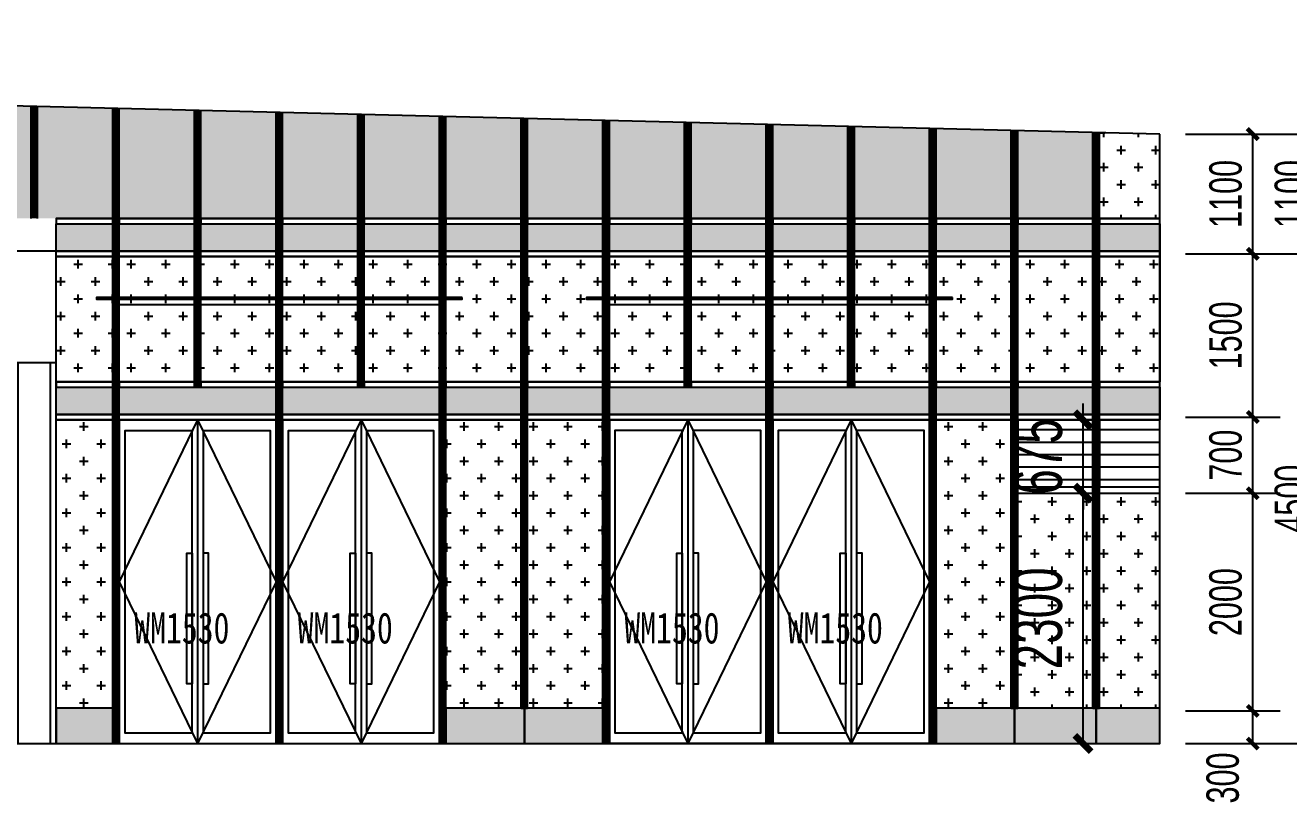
# Model space of a CAD drawing. Extents: x -483182 to 812890, y -390528 to -214858.
# Drawn here: x -233254 to -221653, y -347776 to -340522 of the extents above; entities that cross this region are included whole.
import ezdxf
from ezdxf.xclip import XClip

# ---------------------------------------------------------------- set-up
doc = ezdxf.new("R2010")
doc.units = 0
doc.header["$LTSCALE"] = 1000
doc.header["$MEASUREMENT"] = 0
doc.header["$XCLIPFRAME"] = 0
for name, color, linetype in [('01-标注_尺寸', 124, 'Continuous'), ('01-标注_轴线坐标', 132, 'Continuous'), ('05-填充_156', 156, 'Continuous'), ('05-填充_168', 168, 'Continuous'), ('05-填充_18', 18, 'Continuous'), ('A-C_幕墙龙骨', 133, 'Continuous'), ('A-C_窗', 140, 'Continuous'), ('D-铝板', 181, 'Continuous'), ('D_玻璃', 152, 'Continuous'), ('D_铝板', 181, 'Continuous'), ('外墙百叶', 162, 'Continuous')]:
    doc.layers.add(name, color=color, linetype=linetype)
doc.layers.add('04-不打印_辅助线', color=165, linetype='Continuous', plot=False)
doc.styles.add('_TCH_AXIS', font='STXIHEI_0.TTF', dxfattribs={"width": 0.75})
doc.styles.add('_TCH_DIM_T3', font='ros.shx', dxfattribs={"width": 0.7058823529411765, "bigfont": 'jd.shx'})
doc.dimstyles.new('_TCH_ARCH&&100', dxfattribs={"dimtxt": 297.5, "dimasz": 100, "dimexe": 250, "dimexo": 300, "dimgap": 100, "dimtad": 1, "dimdec": 0, "dimzin": 0, "dimdsep": 46, "dimtxsty": '_TCH_DIM_T3', "dimblk": 'ARCHTICK', "dimcen": 0.09, "dimclrt": 7, "dimazin": 2, "dimtfac": 1, "dimtdec": 0, "dimtix": 1, "dimtmove": 2, "dimatfit": 3, "dimfxl": 0, "dimtolj": 1, "dimtzin": 0, "dimarcsym": 0})
doc.dimstyles.new('_TCH_ARCH&&150', dxfattribs={"dimtxt": 446.25, "dimasz": 150, "dimexe": 375, "dimexo": 450, "dimgap": 189.375, "dimtad": 1, "dimdec": 0, "dimzin": 0, "dimdsep": 46, "dimtxsty": '_TCH_DIM_T3', "dimblk": 'ARCHTICK', "dimcen": 0.09, "dimclrt": 7, "dimazin": 2, "dimtfac": 1, "dimtdec": 0, "dimtix": 1, "dimtmove": 2, "dimatfit": 3, "dimfxl": 0, "dimtolj": 1, "dimtzin": 0, "dimarcsym": 0})
pattern_1 = [(0, (-265776, 385723.5), (158.75, 158.75), [79.375, -238.125]), (90, (-265736.3125, 385683.8125), (-158.75, 158.75), [79.375, -238.125])]
pattern_2 = [(0, (-288349.6814563408, 311729.4292192667), (0, 114.3), [])]

# ---------------------------------------------------------------- blocks, each defined once
blk = doc.blocks.new('jmhrsdhj')
for p, q in [((-200, 3500), (-200.0000000001164, 0)), ((-150, 3500), (-150, 0)), ((150, 0), (150, 3500)), ((199.9999999998836, 0), (200, 3500))]:
    blk.add_line(p, q)
blk.add_lwpolyline([(-200, 3500), (200, 3500), (199.9999999999418, 4525), (-200.0000000000582, 4525)], close=True)
blk = doc.blocks.new('*U124')
at = {"layer": '05-填充_156'}
h = blk.add_hatch(dxfattribs=at)
h.set_pattern_fill('CROSS', color=136, scale=100)
h.set_pattern_definition([(0, (-32467.00310371775, 313554.4292192617), (158.75, 158.75), [79.375, -238.125]), (90, (-32427.31560371775, 313514.7417192617), (-158.75, 158.75), [79.375, -238.125])])
h.paths.add_polyline_path([(0, 1500), (519.9999998089406, 1500), (519.9999999277425, 350), (1.18801835924387e-07, 350)])
at = {"layer": '05-填充_168'}
h = blk.add_hatch(color=256, dxfattribs=at)
h.dxf.hatch_style = 1
h.paths.add_polyline_path([(0, 300), (519.9999999277425, 300), (519.9999999277425, 50), (0, 50)])
for points in [[(-5.940091796219349e-08, 1550), (519.9999998683415, 1550)], [(-5.940091796219349e-08, 1500), (519.9999998683415, 1500)], [(0, 350), (519.9999999277425, 350)], [(0, 300), (519.9999999277425, 300)], [(0, 50), (519.9999999277425, 50)], [(0, 0), (519.9999999277425, 0)]]:
    blk.add_lwpolyline(points)
for points in [[(519.9999998683415, 1500), (-5.940091796219349e-08, 1500), (-5.940091796219349e-08, 1550), (519.9999998683415, 1550)], [(0, 1500), (519.9999998089406, 1500), (519.9999999277425, 350), (1.18801835924387e-07, 350)], [(0, 300), (519.9999999277425, 300), (519.9999999277425, 350), (0, 350)], [(0, 300), (519.9999999277425, 300), (519.9999999277425, 50), (0, 50)], [(519.9999999277425, 0), (0, 0), (0, 50), (519.9999999277425, 50)]]:
    blk.add_lwpolyline(points, close=True)
blk = doc.blocks.new('*U187')
at = {"layer": '05-填充_168'}
h = blk.add_hatch(color=256, dxfattribs=at)
h.dxf.hatch_style = 1
h.paths.add_polyline_path([(0, 300), (519.9999999999418, 300), (519.9999999999418, 50), (0, 50)])
for points in [[(0, 350), (519.9999999999418, 350)], [(0, 300), (519.9999999999418, 300)], [(0, 50), (519.9999999999418, 50)], [(0, 0), (519.9999999999418, 0)]]:
    blk.add_lwpolyline(points)
for points in [[(0, 300), (519.9999999999418, 300), (519.9999999999418, 350), (0, 350)], [(0, 300), (519.9999999999418, 300), (519.9999999999418, 50), (0, 50)], [(519.9999999999418, 0), (0, 0), (0, 50), (519.9999999999418, 50)]]:
    blk.add_lwpolyline(points, close=True)
blk = doc.blocks.new('*U189')
at = {"layer": '05-填充_156'}
h = blk.add_hatch(dxfattribs=at)
h.set_pattern_fill('CROSS', color=136, scale=100)
h.set_pattern_definition([(0, (-32297.0031037177, 313554.4292192617), (158.75, 158.75), [79.375, -238.125]), (90, (-32257.3156037177, 313514.7417192617), (-158.75, 158.75), [79.375, -238.125])])
h.paths.add_polyline_path([(0, 1500), (689.9999998089988, 1500), (689.9999999278007, 350), (1.18801835924387e-07, 350)])
at = {"layer": '05-填充_168'}
h = blk.add_hatch(color=256, dxfattribs=at)
h.dxf.hatch_style = 1
h.paths.add_polyline_path([(0, 300), (689.9999999278007, 300), (689.9999999278007, 50), (0, 50)])
for points in [[(-5.940091796219349e-08, 1550), (689.9999998683998, 1550)], [(-5.940091796219349e-08, 1500), (689.9999998683998, 1500)], [(0, 350), (689.9999999278007, 350)], [(0, 300), (689.9999999278007, 300)], [(0, 50), (689.9999999278007, 50)], [(0, 0), (689.9999999278007, 0)]]:
    blk.add_lwpolyline(points)
for points in [[(689.9999998683998, 1500), (-5.940091796219349e-08, 1500), (-5.940091796219349e-08, 1550), (689.9999998683998, 1550)], [(0, 1500), (689.9999998089988, 1500), (689.9999999278007, 350), (1.18801835924387e-07, 350)], [(0, 300), (689.9999999278007, 300), (689.9999999278007, 350), (0, 350)], [(0, 300), (689.9999999278007, 300), (689.9999999278007, 50), (0, 50)], [(689.9999999278007, 0), (0, 0), (0, 50), (689.9999999278007, 50)]]:
    blk.add_lwpolyline(points, close=True)
blk = doc.blocks.new('*U188')
at = {"layer": '05-填充_168'}
h = blk.add_hatch(color=256, dxfattribs=at)
h.dxf.hatch_style = 1
h.paths.add_polyline_path([(0, 300), (690, 300), (690, 50), (0, 50)])
for points in [[(0, 350), (690, 350)], [(0, 300), (690, 300)], [(0, 50), (690, 50)], [(0, 0), (690, 0)]]:
    blk.add_lwpolyline(points)
for points in [[(0, 300), (690, 300), (690, 350), (0, 350)], [(0, 300), (690, 300), (690, 50), (0, 50)], [(690, 0), (0, 0), (0, 50), (690, 50)]]:
    blk.add_lwpolyline(points, close=True)
blk = doc.blocks.new('*U203')
at = {"layer": 'A-C_窗'}
for name, p in [('*U188', (-344.9999999999418, 575)), ('*U189', (-344.9999999406864, -925))]:
    blk.add_blockref(name, p, dxfattribs=at)
blk = doc.blocks.new('*U204')
at = {"layer": 'A-C_窗', "color": 0, "linetype": 'ByBlock', "lineweight": -2, "transparency": 16777216}
for p in [(0, 0), (750, 0)]:
    blk.add_blockref('*U203', p, dxfattribs=at)
blk = doc.blocks.new('*U206')
at = {"layer": 'A-C_窗'}
blk.add_blockref('*U188', (-345, -175), dxfattribs=at)
blk = doc.blocks.new('*U207')
at = {"layer": 'A-C_窗', "color": 0, "linetype": 'ByBlock', "lineweight": -2, "transparency": 16777216}
for p in [(0, 0), (750, 0), (1500, 0), (2250, 0)]:
    blk.add_blockref('*U206', p, dxfattribs=at)
blk = doc.blocks.new('*U208')
at = {"layer": 'A-C_窗'}
blk.add_blockref('*U188', (-345, -175), dxfattribs=at)
blk = doc.blocks.new('*U209')
at = {"layer": 'A-C_窗', "color": 0, "linetype": 'ByBlock', "lineweight": -2, "transparency": 16777216}
for p in [(0, 0), (750, 0), (1500, 0), (2250, 0)]:
    blk.add_blockref('*U208', p, dxfattribs=at)
blk = doc.blocks.new('*U190')
at = {"layer": '05-填充_168'}
h = blk.add_hatch(color=256, dxfattribs=at)
h.dxf.hatch_style = 1
h.paths.add_polyline_path([(0, 300), (1439.999999808904, 300), (1439.999999808904, 50), (0, 50)])
for points in [[(0, 350), (1439.999999808904, 350)], [(0, 300), (1439.999999808904, 300)], [(0, 50), (1439.999999808904, 50)], [(0, 0), (1439.999999808904, 0)]]:
    blk.add_lwpolyline(points)
for points in [[(0, 300), (1439.999999808904, 300), (1439.999999808904, 350), (0, 350)], [(0, 300), (1439.999999808904, 300), (1439.999999808904, 50), (0, 50)], [(1439.999999808904, 0), (0, 0), (0, 50), (1439.999999808904, 50)]]:
    blk.add_lwpolyline(points, close=True)
blk = doc.blocks.new('*U192')
at = {"layer": 'D_玻璃'}
blk.add_lwpolyline([(-1710.000000072102, 167.5089793976675), (150, 167.5091180783929), (150, 149.9979752211366), (-1710.000000072102, 149.9978365404111)], close=True, dxfattribs=at)
at = {"layer": 'D_铝板'}
blk.add_line((-1500.000000076991, 99.99782698661313), (-60.00185614801012, 100.0000095535652), dxfattribs=at)
for points in [[(-1560.000000072102, 149.9978365405275), (-1500.000000076991, 149.9978269866131), (-1500.000000076991, -0.002173013386866124), (-1560.000000071985, -0.002163459472442092), (-1560.000000072102, 149.9978365405275)], [(-60.00185614801012, 150.0000095534488), (0, 150), (0, 0), (-60.00185614801012, 9.553448762744665e-06), (-60.00185614801012, 150.0000095534488)]]:
    blk.add_lwpolyline(points, dxfattribs=at)
for points in [[(-1557.000000072102, 146.9978365405275), (-1503.000000076991, 146.9978269866131), (-1503.000000076991, 2.997826986613134), (-1557.000000071985, 2.997836540527558)], [(-57.00185614801012, 147.0000095534488), (-3, 147), (-3, 3), (-57.00185614801012, 3.000009553448763)]]:
    blk.add_lwpolyline(points, close=True, dxfattribs=at)
blk = doc.blocks.new('*U205')
at = {"layer": 'A-C_窗'}
for name, p in [('*U188', (-344.9999999999418, 575)), ('*U189', (-344.9999999406864, -925))]:
    blk.add_blockref(name, p, dxfattribs=at)
blk = doc.blocks.new('*U218')
at = {"layer": '05-填充_156'}
h = blk.add_hatch(dxfattribs=at)
h.set_pattern_fill('CROSS', color=136, scale=100)
h.set_pattern_definition([(0, (-32431.00310365844, 313554.4292192617), (158.75, 158.75), [79.375, -238.125]), (90, (-32391.31560365844, 313514.7417192617), (-158.75, 158.75), [79.375, -238.125])])
h.paths.add_polyline_path([(0, 1500), (555.9999998682542, 1500), (555.9999999870561, 350), (1.18801835924387e-07, 350)])
at = {"layer": '05-填充_168'}
h = blk.add_hatch(color=256, dxfattribs=at)
h.dxf.hatch_style = 1
h.paths.add_polyline_path([(0, 300), (555.9999999870561, 300), (555.9999999870561, 50), (0, 50)])
for points in [[(-5.940091796219349e-08, 1550), (555.9999999276552, 1550)], [(-5.940091796219349e-08, 1500), (555.9999999276552, 1500)], [(0, 350), (555.9999999870561, 350)], [(0, 300), (555.9999999870561, 300)], [(0, 50), (555.9999999870561, 50)], [(0, 0), (555.9999999870561, 0)]]:
    blk.add_lwpolyline(points)
for points in [[(555.9999999276552, 1500), (-5.940091796219349e-08, 1500), (-5.940091796219349e-08, 1550), (555.9999999276552, 1550)], [(0, 1500), (555.9999998682542, 1500), (555.9999999870561, 350), (1.18801835924387e-07, 350)], [(0, 300), (555.9999999870561, 300), (555.9999999870561, 350), (0, 350)], [(0, 300), (555.9999999870561, 300), (555.9999999870561, 50), (0, 50)], [(555.9999999870561, 0), (0, 0), (0, 50), (555.9999999870561, 50)]]:
    blk.add_lwpolyline(points, close=True)
blk = doc.blocks.new('*U217')
at = {"layer": '05-填充_168'}
h = blk.add_hatch(color=256, dxfattribs=at)
h.dxf.hatch_style = 1
h.paths.add_polyline_path([(0, 300), (556.0000000592554, 300), (556.0000000592554, 50), (0, 50)])
for points in [[(0, 350), (556.0000000592554, 350)], [(0, 300), (556.0000000592554, 300)], [(0, 50), (556.0000000592554, 50)], [(0, 0), (556.0000000592554, 0)]]:
    blk.add_lwpolyline(points)
for points in [[(0, 300), (556.0000000592554, 300), (556.0000000592554, 350), (0, 350)], [(0, 300), (556.0000000592554, 300), (556.0000000592554, 50), (0, 50)], [(556.0000000592554, 0), (0, 0), (0, 50), (556.0000000592554, 50)]]:
    blk.add_lwpolyline(points, close=True)
blk = doc.blocks.new('*U308')
at = {"layer": '05-填充_156'}
h = blk.add_hatch(dxfattribs=at)
h.set_pattern_fill('CROSS', color=136, scale=100)
h.set_pattern_definition([(0, (-32297.00310383661, 313554.4292192617), (158.75, 158.75), [79.375, -238.125]), (90, (-32257.31560383661, 313514.7417192617), (-158.75, 158.75), [79.375, -238.125])])
h.paths.add_polyline_path([(0, 1500), (689.9999996900806, 1500), (689.9999998088824, 350), (1.18801835924387e-07, 350)])
at = {"layer": '05-填充_168'}
h = blk.add_hatch(color=256, dxfattribs=at)
h.dxf.hatch_style = 1
h.paths.add_polyline_path([(0, 300), (689.9999998088824, 300), (689.9999998088824, 50), (0, 50)])
for points in [[(-5.940091796219349e-08, 1550), (689.9999997494815, 1550)], [(-5.940091796219349e-08, 1500), (689.9999997494815, 1500)], [(0, 350), (689.9999998088824, 350)], [(0, 300), (689.9999998088824, 300)], [(0, 50), (689.9999998088824, 50)], [(0, 0), (689.9999998088824, 0)]]:
    blk.add_lwpolyline(points)
for points in [[(689.9999997494815, 1500), (-5.940091796219349e-08, 1500), (-5.940091796219349e-08, 1550), (689.9999997494815, 1550)], [(0, 1500), (689.9999996900806, 1500), (689.9999998088824, 350), (1.18801835924387e-07, 350)], [(0, 300), (689.9999998088824, 300), (689.9999998088824, 350), (0, 350)], [(0, 300), (689.9999998088824, 300), (689.9999998088824, 50), (0, 50)], [(689.9999998088824, 0), (0, 0), (0, 50), (689.9999998088824, 50)]]:
    blk.add_lwpolyline(points, close=True)
blk = doc.blocks.new('jdrestrea')
at = {"layer": '05-填充_156'}
h = blk.add_hatch(dxfattribs=at)
h.set_pattern_fill('CROSS', color=136, scale=100)
h.set_pattern_definition([(0, (-265776, 354870.4292192667), (158.75, 158.75), [79.375, -238.125]), (90, (-265736.3125, 354830.7417192667), (-158.75, 158.75), [79.375, -238.125])])
h.paths.add_polyline_path([(1520, 6262.640711792745), (680, 6283.28663422307), (680, 4525), (1520, 4525)])
h.paths.add_polyline_path([(620, 6284.761342968093), (0, 6300), (0, 4525), (620, 4525)])
h.paths.add_polyline_path([(2420, 6240.520080617396), (1580, 6261.166003047721), (1580, 4525), (2420, 4525)])
h.paths.add_polyline_path([(3320, 6218.399449442048), (2480, 6239.045371872373), (2480, 4525), (3149.999999762455, 4525), (3320, 4525)])
h.paths.add_polyline_path([(4220, 6196.278818266699), (3380, 6216.924740697024), (3380, 4525), (3550, 4525), (4220, 4525)])
h.paths.add_polyline_path([(5120, 6174.158187091409), (4280, 6194.804109521676), (4280, 4525), (5120, 4525)])
h.paths.add_polyline_path([(6020, 6152.03755591606), (5180, 6172.683478346386), (5180, 4524.999913762498), (6020, 4524.999913762498)])
h.paths.add_polyline_path([(6920, 6129.916924740712), (6080, 6150.562847171037), (6080, 4524.999913762498), (6920, 4524.999913762498)])
h.paths.add_polyline_path([(7820, 6107.796293565363), (6980, 6128.442215995688), (6980, 4524.999913762498), (7820, 4524.999913762498)])
h.paths.add_polyline_path([(8720, 6085.675662390015), (7880, 6106.32158482034), (7880, 4524.999913762498), (8720, 4524.999913762498)])
h.paths.add_polyline_path([(9620, 6063.555031214666), (8780, 6084.200953644991), (8780, 4524.999913762498), (9620, 4524.999913762498)])
h.paths.add_polyline_path([(10520, 6041.434400039318), (9680, 6062.080322469643), (9680, 4524.999913762498), (10520, 4524.999913762498)])
h.paths.add_polyline_path([(11420, 6019.313768863969), (10580, 6039.959691294294), (10580, 4525), (11420, 4525)])
h.paths.add_polyline_path([(12320, 5997.19313768862), (11480, 6017.839060118946), (11480, 4525), (12149.99999988126, 4525), (12320, 4525)])
h.paths.add_polyline_path([(13220, 5975.072506513272), (12380, 5995.718428943597), (12380, 4525), (12550, 4525), (13220, 4525)])
h.paths.add_polyline_path([(14120, 5952.951875337982), (13280, 5973.597797768249), (13280, 4525), (14120, 4525)])
h.paths.add_polyline_path([(15020, 5930.831244162633), (14180, 5951.477166592958), (14180, 4524.999913762498), (15020, 4524.999913762498)])
h.paths.add_polyline_path([(15920, 5908.710612987285), (15080, 5929.35653541761), (15080, 4524.999913762498), (15920, 4524.999913762498)])
h.paths.add_polyline_path([(16820, 5886.589981811936), (15980, 5907.235904242261), (15980, 4524.999913762498), (16820, 4524.999913762498)])
h.paths.add_polyline_path([(17720, 5864.469350636587), (16880, 5885.115273066913), (16880, 4524.999913762498), (17720, 4524.999913762498)])
h.paths.add_polyline_path([(18620, 5842.348719461239), (17780, 5862.994641891564), (17780, 4524.999913762498), (18620, 4524.999913762498)])
h.paths.add_polyline_path([(19520, 5820.22808828589), (18680, 5840.874010716216), (18680, 4524.999913762498), (19520, 4524.999913762498)])
h.paths.add_polyline_path([(20420, 5798.107457110542), (19580, 5818.753379540867), (19580, 4525), (20420, 4525)])
h.paths.add_polyline_path([(21320, 5775.986825935193), (20480, 5796.632748365519), (20480, 4525), (21149.99999988126, 4525), (21320, 4525)])
h.paths.add_polyline_path([(22220, 5753.866194759845), (21380, 5774.51211719017), (21380, 4525), (21550, 4525), (22220, 4525)])
h.paths.add_polyline_path([(23120, 5731.745563584496), (22280, 5752.391486014822), (22280, 4525), (23120, 4525)])
h.paths.add_polyline_path([(24020, 5709.624932409206), (23180, 5730.270854839531), (23180, 4525), (24020, 4525)])
h.paths.add_polyline_path([(24920, 5687.504301233857), (24080, 5708.150223664183), (24080, 4525), (24920, 4525)])
h.paths.add_polyline_path([(25820, 5665.383670058509), (24980, 5686.029592488834), (24980, 4525), (25820, 4525)])
h.paths.add_polyline_path([(26720, 5643.26303888316), (25880, 5663.908961313486), (25880, 4525), (26720, 4525)])
h.paths.add_polyline_path([(27620, 5621.142407707812), (26780, 5641.788330138137), (26780, 4525), (27620, 4525)])
h.paths.add_polyline_path([(28520, 5599.021776532463), (27680, 5619.667698962789), (27680, 4525), (28520, 4525)])
h.paths.add_polyline_path([(29420, 5576.901145357115), (28580, 5597.54706778744), (28580, 4525), (29420, 4525)])
h.paths.add_polyline_path([(30320, 5554.780514181766), (29480, 5575.426436612091), (29480, 4525), (30150.00000000006, 4525), (30320, 4525)])
h.paths.add_polyline_path([(31070, 5536.346654868976), (30380, 5553.305805436743), (30380, 4525), (30550, 4525), (31070, 4525.000000000524)])
h.paths.add_polyline_path([(31820, 5517.912795556185), (31130, 5534.871946123953), (31130, 4525.000000000524), (31820, 4525.000000000524)])
h.paths.add_polyline_path([(32570, 5499.478936243453), (31880, 5516.438086811162), (31880, 4525.000000000524), (32570, 4525.000000000524)])
h.paths.add_polyline_path([(33320, 5481.045076930663), (32630, 5498.00422749843), (32630, 4525.000000000524), (33320, 4525.000000000524)])
h.paths.add_polyline_path([(34070, 5462.611217617872), (33380, 5479.570368185639), (33380, 4525.000000000524), (34070, 4525.000000000524)])
h.paths.add_polyline_path([(34820, 5444.177358305082), (34130, 5461.136508872849), (34130, 4525.000000000524), (34820, 4525.000000000524)])
h.paths.add_polyline_path([(35570, 5425.743498992291), (34880, 5442.702649560058), (34880, 4525.000000000524), (35570, 4525.000000000524)])
h.paths.add_polyline_path([(36320, 5407.309639679501), (35630, 5424.268790247268), (35630, 4525), (36320, 4525)])
h.paths.add_polyline_path([(37070, 5388.87578036671), (36380, 5405.834930934478), (36380, 4525), (37070, 4525)])
h.paths.add_polyline_path([(37820, 5370.44192105392), (37130, 5387.401071621687), (37130, 4525), (37820, 4525)])
h.paths.add_polyline_path([(38570, 5352.008061741129), (37880, 5368.967212308897), (37880, 4525), (38570, 4525)])
h.paths.add_polyline_path([(39320, 5333.574202428339), (38630, 5350.533352996106), (38630, 4525.000000000524), (39320, 4525.000000000524)])
h.paths.add_polyline_path([(40070, 5315.140343115549), (39380, 5332.099493683316), (39380, 4525.000000000524), (40070, 4525.000000000524)])
h = blk.add_hatch(dxfattribs=at)
h.set_pattern_fill('CROSS', color=136, scale=100)
h.set_pattern_definition(pattern_1)
h.paths.add_polyline_path([(40686, 5300), (40130, 5313.665634370525), (40130, 4525.000000000524), (40686, 4525.000000000524)])
h = blk.add_hatch(dxfattribs=at)
h.set_pattern_fill('CROSS', color=136, scale=100)
h.set_pattern_definition(pattern_1)
h.paths.add_polyline_path([(31070, 2675.000000000524), (30550.00000000006, 2675.000000000524), (30549.99999999994, 24.99999999901047), (31070, 24.99999999901047)])
h.paths.add_polyline_path([(34820, 2675.000000000524), (34130, 2675.000000000524), (34130, 24.99999999901047), (34820, 24.99999999901047)])
h.paths.add_polyline_path([(34880, 24.99999999901047), (35570, 24.99999999901047), (35570, 2675.000000000524), (34880, 2675.000000000524)])
h.paths.add_polyline_path([(38630, 25.68855320697185), (39320, 25.68855320697185), (39320, 2675.000000000524), (38630, 2675.000000000524)])
h = blk.add_hatch(dxfattribs=at)
h.set_pattern_fill('CROSS', color=136, scale=100)
h.set_pattern_definition([(0, (-265775.9999999999, 354870.3730300907), (158.75, 158.75), [79.375, -238.125]), (90, (-265736.3124999999, 354830.6855300907), (-158.75, 158.75), [79.375, -238.125])])
h.paths.add_polyline_path([(40130, 1999.943810824072), (40686, 1999.943810824072), (40686, 24.94381082395557), (40130, 24.94381082395557)])
h.paths.add_polyline_path([(39380, 1999.943810824072), (40070, 1999.943810824072), (40070, 24.94381082395557), (39380, 24.94381082395557)])
at = {"layer": '05-填充_168'}
h = blk.add_hatch(color=256, dxfattribs=at)
h.dxf.hatch_style = 1
h.paths.add_polyline_path([(0, -300.0561891760444), (1550.000000000116, -300.0561891760444), (1550.000000000116, 24.94381082395557), (0, 24.94381082395557)])
h.paths.add_polyline_path([(1550.000000000116, -300.0561891760444), (3149.999999999942, -300.0561891760444), (3149.999999999942, 24.94381082395557), (1550.000000000116, 24.94381082395557)])
h.paths.add_polyline_path([(3549.999999999884, -300.0561891760444), (5150, -300.0561891760444), (5150.000000000058, 24.94381082395557), (3549.999999999942, 24.94381082395557)])
h.paths.add_polyline_path([(5150.000000000058, -300.0561891760444), (6920.000000000175, -300.0561891760444), (6920.000000000233, 24.94381082395557), (5150.000000000116, 24.94381082395557)])
h.paths.add_polyline_path([(8780.000000000058, -300.0561891759862), (10550.00000000017, -300.0561891760444), (10550.00000000023, 24.94381082395557), (8780.000000000116, 24.94381082401378)])
h.paths.add_polyline_path([(10550.00000000017, -300.0561891760444), (12149.99999999994, -300.0561891759862), (12150, 24.94381082401378), (10550.00000000023, 24.94381082395557)])
h.paths.add_polyline_path([(12549.99999999988, -300.0561891761026), (14149.99999999988, -300.0561891760444), (14149.99999999994, 24.94381082395557), (12549.99999999994, 24.94381082389737)])
h.paths.add_polyline_path([(14149.99999999988, -300.0561891760444), (15950.00000000006, -300.0561891760444), (15950.00000000012, 24.94381082395557), (14149.99999999994, 24.94381082395557)])
h.paths.add_polyline_path([(15950.00000000006, -300.0561891760444), (17750.00000000017, -300.0561891760444), (17750.00000000023, 24.94381082395557), (15950.00000000012, 24.94381082395557)])
h.paths.add_polyline_path([(17750.00000000012, -300.0561891760444), (19550.00000000017, -300.0561891760444), (19550.00000000023, 24.94381082395557), (17750.00000000017, 24.94381082395557)])
h.paths.add_polyline_path([(19550.00000000012, -300.0561891760444), (21149.99999999994, -300.0561891760444), (21150, 24.94381082395557), (19550.00000000017, 24.94381082395557)])
h.paths.add_polyline_path([(21549.99999999994, -300), (23149.99999999988, -300.0421418820042), (23149.99999999994, 24.95785811799578), (21550, 25)])
h.paths.add_polyline_path([(23149.99999999994, -300.0421418820042), (24950.00000000012, -300.0561891760444), (24950.00000000017, 24.94381082395557), (23150, 24.95785811799578)])
h.paths.add_polyline_path([(24950.00000000012, -300.0561891760444), (26720.00000000012, -300.0561891760444), (26720.00000000017, 24.94381082395557), (24950.00000000017, 24.94381082395557)])
h.paths.add_polyline_path([(28580.00000000012, -300.0561891760444), (30149.99999999988, -300.0561891760444), (30149.99999999994, 24.94381082395557), (28580.00000000017, 24.94381082395557)])
h.paths.add_polyline_path([(30549.99999999994, -300.0561891760444), (31070, -300.0561891760444), (31070.00000000006, 24.94381082395557), (30550, 24.94381082395557)])
h.paths.add_polyline_path([(34130, -300.0561891760444), (34850, -300.0561891760444), (34850.00000000006, 24.94381082395557), (34130.00000000006, 24.94381082395557)])
h.paths.add_polyline_path([(34850, -300.0561891760444), (35570, -300.0561891760444), (35570.00000000006, 24.94381082395557), (34850.00000000006, 24.94381082395557)])
h.paths.add_polyline_path([(38630, -300.0561891760444), (39350, -300.0561891760444), (39350.00000000006, 24.94381082395557), (38630.00000000006, 24.94381082395557)])
h.paths.add_polyline_path([(39350, -300.0561891760444), (40100, -300.0561891760444), (40100.00000000006, 24.94381082395557), (39350.00000000006, 24.94381082395557)])
h.paths.add_polyline_path([(40100, -300.0561891760444), (40686, -300.0561891760444), (40686.00000000006, 24.94381082395557), (40100.00000000006, 24.94381082395557)])
at = {"layer": '外墙百叶'}
h = blk.add_hatch(dxfattribs=at)
h.set_pattern_fill('LINE', color=256, scale=120)
h.set_pattern_definition(pattern_2)
h.paths.add_polyline_path([(39380, 2059.943810824072), (40070, 2059.943810824072), (40070, 2675.000000000524), (39380, 2675.000000000524)])
h = blk.add_hatch(dxfattribs=at)
h.set_pattern_fill('LINE', color=256, scale=120)
h.set_pattern_definition(pattern_2)
h.paths.add_polyline_path([(40130, 2059.943810824072), (40686, 2059.943810824072), (40686, 2675.000000000524), (40130, 2675.000000000524)])
for points in [[(31850.00000017817, 2675.00000000064), (31130.00000008912, 1187.471905412269), (31850, -300.0561891760444)], [(31850.00000017817, 2675.00000000064), (31850, -300.0561891760444)], [(31850.00000017817, 2675.00000000064), (32570.00000008912, 1187.471905412269), (31850, -300.0561891760444)], [(33350.00000017817, 2675.00000000064), (32630.00000008912, 1187.471905412269), (33350, -300.0561891760444)], [(33350.00000017817, 2675.00000000064), (33350, -300.0561891760444)], [(33350.00000017817, 2675.00000000064), (34070.00000008912, 1187.471905412269), (33350, -300.0561891760444)], [(36350.00000017817, 2675.056189176685), (35630.00000008912, 1187.528094588313), (36350, -300)], [(36350.00000017817, 2675.056189176685), (36350, -300)], [(36350.00000017817, 2675.056189176685), (37070.00000008912, 1187.528094588313), (36350, -300)], [(37850.00000017817, 2675.056189176685), (37130.00000008912, 1187.528094588313), (37850, -300)], [(37850.00000017817, 2675.056189176685), (37850, -300)], [(37850.00000017817, 2675.056189176685), (38570.00000008912, 1187.528094588313), (37850, -300)]]:
    blk.add_lwpolyline(points)
for points in [[(31130, -300.0561891760444), (32570, -300.0561891760444), (32570.00000017817, 2675.00000000064), (31130.00000017817, 2675.00000000064)], [(32630, -300.0561891760444), (34070, -300.0561891760444), (34070.00000017817, 2675.00000000064), (32630.00000017817, 2675.00000000064)], [(35630, -300), (37070, -300), (37070.00000017817, 2675.056189176685), (35630.00000017817, 2675.056189176685)], [(37130, -300), (38570, -300), (38570.00000017817, 2675.056189176685), (37130.00000017817, 2675.056189176685)], [(31800, -200.0561891760444), (31800.00000017817, 2575.00000000064), (31180.00000017817, 2575.00000000064), (31180, -200.0561891760444)], [(31900, -200.0561891760444), (32520, -200.0561891760444), (32520.00000017817, 2575.00000000064), (31900.00000017817, 2575.00000000064)], [(33300, -200.0561891760444), (33300.00000017817, 2575.00000000064), (32680.00000017817, 2575.00000000064), (32680, -200.0561891760444)], [(33400, -200.0561891760444), (34020, -200.0561891760444), (34020.00000017817, 2575.00000000064), (33400.00000017817, 2575.00000000064)], [(36300, -200), (36300.00000017817, 2575.056189176685), (35680.00000017817, 2575.056189176685), (35680, -200)], [(36400, -200), (37020, -200), (37020.00000017817, 2575.056189176685), (36400.00000017817, 2575.056189176685)], [(37800, -200), (37800.00000017817, 2575.056189176685), (37180.00000017817, 2575.056189176685), (37180, -200)], [(37900, -200), (38520, -200), (38520.00000017817, 2575.056189176685), (37900.00000017817, 2575.056189176685)], [(31800, 249.9438108239556), (31750, 249.9438108239556), (31750, 1449.943810823956), (31800, 1449.943810823956)], [(31900, 249.9438108239556), (31950, 249.9438108239556), (31950, 1449.943810823956), (31900, 1449.943810823956)], [(33300, 249.9438108239556), (33250, 249.9438108239556), (33250, 1449.943810823956), (33300, 1449.943810823956)], [(33400, 249.9438108239556), (33450, 249.9438108239556), (33450, 1449.943810823956), (33400, 1449.943810823956)], [(36300, 250), (36250, 250), (36250, 1450), (36300, 1450)], [(36400, 250), (36450, 250), (36450, 1450), (36400, 1450)], [(37800, 250), (37750, 250), (37750, 1450), (37800, 1450)], [(37900, 250), (37950, 250), (37950, 1450), (37900, 1450)]]:
    blk.add_lwpolyline(points, close=True)
at = {"layer": '05-填充_18', "const_width": 60}
for points in [[(30350, 4525), (30350, 5554.043159809255)], [(31100, -300.3442766039516), (31100, 5535.609300496464)], [(31850, 2975.000000000524), (31850, 5517.175441183674)], [(32600, -300.3442766039516), (32600, 5498.741581870941)], [(33350, 2975.000000000524), (33350, 5480.307722558151)], [(34100, -300.3442766039516), (34100, 5461.873863245361)], [(34850, 24.94381082395557), (34850, 5443.44000393257)], [(35600, -300.3442766039516), (35600, 5425.00614461978)], [(36350, 2975.000000000524), (36350, 5406.572285306989)], [(37100, -300.3442766039516), (37100, 5388.138425994199)], [(37850, 2975.000000000524), (37850, 5369.704566681408)], [(38600, -300.3442766039516), (38600, 5351.270707368618)], [(39350, 24.94381082395557), (39350, 5332.836848055827)], [(40100, 24.94381082395557), (40100, 5314.402988743037)], [(31700, -300.3442766039516), (31700, -300)], [(33350, -300.3442766039516), (33350, -300)], [(36350, -300.3442766039516), (36350, -300)], [(37850, -300.3442766039516), (37850, -300)]]:
    blk.add_lwpolyline(points, dxfattribs=at)
at = {"layer": 'A-C_幕墙龙骨'}
for p, q in [((34820.00000000006, 24.94381082395557), (34880.00000000006, 24.94381082395557)), ((34820.00000000006, 24.94381082395557), (34880.00000000006, 24.94381082395557)), ((39320.00000000006, 24.94381082395557), (39380, 24.94381082395557)), ((40070.00000000006, 24.94381082395557), (40130.00000000006, 24.94381082395557))]:
    blk.add_line(p, q, dxfattribs=at)
for points in [[(30320, 4525.344276603952), (30320, 5554.780514181766)], [(30380, 4524.65572339599), (30380, 5553.305805436743)], [(31070, -300), (31070, 5536.346654868976)], [(31130, -300.6885532079614), (31130, 5534.871946123953)], [(31820, 2975.000000000524), (31820, 5517.912795556185)], [(31880, 2975.000000000524), (31880, 5516.438086811162)], [(32570, -300), (32570, 5499.478936243453)], [(32630, -300.0561891760444), (32630, 5498.00422749843)], [(33320, 2975.000000000524), (33320, 5481.045076930663)], [(33380, 2975.000000000524), (33380, 5479.570368185639)], [(34070, -300), (34070, 5462.611217617872)], [(34130, -300.0561891760444), (34130, 5461.136508872849)], [(34820, 24.94381082395557), (34820, 5444.177358305082)], [(34880, 24.94381082395557), (34880, 5442.702649560058)], [(35570, -300), (35570, 5425.743498992291)], [(35630, -300.6885532079614), (35630, 5424.268790247268)], [(36320, 2975.000000000524), (36320, 5407.309639679501)], [(36380, 2975.000000000524), (36380, 5405.834930934478)], [(37070, -300), (37070, 5388.87578036671)], [(37130, -300.6885532079614), (37130, 5387.401071621687)], [(37820, 2975.000000000524), (37820, 5370.44192105392)], [(37880, 2975.000000000524), (37880, 5368.967212308897)], [(38570, -300), (38570, 5352.008061741129)], [(38630, -300.0561891760444), (38630, 5350.533352996106)], [(39320, 24.94381082395557), (39320, 5333.574202428339)], [(39380, 24.94381082395557), (39380, 5332.099493683316)], [(40070, 24.94381082395557), (40070, 5315.140343115549)], [(40130, 24.94381082395557), (40130, 5313.665634370525)], [(31730, -300.6885532079614), (31730, -300)], [(33380, -300.6885532079614), (33380, -300)], [(36380, -300.6885532079614), (36380, -300)], [(37880, -300.6885532079614), (37880, -300)]]:
    blk.add_lwpolyline(points, dxfattribs=at)
at = {"layer": 'A-C_窗'}
for p, q in [((40686, 5300), (0, 6300)), ((40686, -300.0561891760444), (40686, 5300)), ((39380, 2059.943810824072), (40070, 2059.943810824072)), ((39380, 1999.943810824072), (40070, 1999.943810824072)), ((40130, 2059.943810824072), (40686, 2059.943810824072)), ((40130, 1999.943810824072), (40686, 1999.943810824072)), ((0, -300.0561891760444), (40686, -300.0561891760444))]:
    blk.add_line(p, q, dxfattribs=at)
for points in [[(35630.00000005926, 2975.000000000524), (38570, 2975.000000000524), (38570, -300), (35630.00000005926, -300)], [(30549.99999999994, -300.0561891760444), (31070, -300.0561891760444), (31070.00000000006, 24.94381082395557), (30550, 24.94381082395557)], [(34130, -300.0561891760444), (34850, -300.0561891760444), (34850.00000000006, 24.94381082395557), (34130.00000000006, 24.94381082395557)], [(34850, -300.0561891760444), (35570, -300.0561891760444), (35570.00000000006, 24.94381082395557), (34850.00000000006, 24.94381082395557)], [(38630, -300.0561891760444), (39350, -300.0561891760444), (39350.00000000006, 24.94381082395557), (38630.00000000006, 24.94381082395557)], [(39350, -300.0561891760444), (40100, -300.0561891760444), (40100.00000000006, 24.94381082395557), (39350.00000000006, 24.94381082395557)], [(40100, -300.0561891760444), (40686, -300.0561891760444), (40686.00000000006, 24.94381082395557), (40100.00000000006, 24.94381082395557)]]:
    blk.add_lwpolyline(points, close=True, dxfattribs=at)
at = {"layer": '外墙百叶'}
for points in [[(39380, 2059.943810824072), (40070, 2059.943810824072), (40070, 2675.000000000524), (39380, 2675.000000000524)], [(40130, 2059.943810824072), (40686, 2059.943810824072), (40686, 2675.000000000524), (40130, 2675.000000000524)]]:
    blk.add_lwpolyline(points, close=True, dxfattribs=at)
at = {"layer": 'A-C_窗'}
for name, p in [('*U187', (30550.00000000006, 4175.000000000524)), ('*U207', (31474.99999994069, 4350.000000000524)), ('*U204', (34474.99999999994, 3600.000000000524)), ('*U209', (35975, 4350)), ('*U188', (39379.99999994074, 4175.000000000524)), ('*U217', (40129.99999994074, 4175.000000000524)), ('*U124', (30550.00000005931, 2675.000000000524)), ('*U189', (39380, 2675.000000000524)), ('*U218', (40130, 2675.000000000524)), ('*U190', (31130.00000017817, 2675.00000000064)), ('*U190', (32629.99999998708, 2675.00000000064)), ('*U190', (35630.00000025035, 2675.00000000064)), ('*U190', (37130.00000005926, 2675.00000000064))]:
    blk.add_blockref(name, p, dxfattribs=at)
at = {"layer": 'A-C_窗', "color": 0, "linetype": 'ByBlock', "lineweight": -2, "transparency": 16777216}
blk.add_blockref('*U205', (38974.99999994069, 3600.000000000524), dxfattribs=at)
at = {"layer": 'A-C_窗'}
ref = blk.add_blockref('*U308', (31130.00000017817, 2675.00000000064), dxfattribs=at)
XClip(ref).set_block_clipping_path([(-5.943002179265022e-08, 299.9999485537992), (689.9999998089042, 1550)])
ref = blk.add_blockref('*U308', (31880.00000005937, 2675.00000000064), dxfattribs=at)
XClip(ref).set_block_clipping_path([(-5.943002179265022e-08, 299.9999485537992), (689.9999998089042, 1550)])
ref = blk.add_blockref('*U308', (32630.00000005937, 2675.00000000064), dxfattribs=at)
XClip(ref).set_block_clipping_path([(-5.943002179265022e-08, 299.9999485537992), (689.9999998089042, 1550)])
ref = blk.add_blockref('*U308', (33380.00000005937, 2675.00000000064), dxfattribs=at)
XClip(ref).set_block_clipping_path([(-5.943002179265022e-08, 299.9999485537992), (689.9999998089042, 1550)])
ref = blk.add_blockref('*U308', (35630.00000005937, 2675.000000000116), dxfattribs=at)
XClip(ref).set_block_clipping_path([(-5.943002179265022e-08, 299.9999485537992), (689.9999998089042, 1550)])
ref = blk.add_blockref('*U308', (36379.99999994057, 2675.000000000116), dxfattribs=at)
XClip(ref).set_block_clipping_path([(-5.943002179265022e-08, 299.9999485537992), (689.9999998089042, 1550)])
ref = blk.add_blockref('*U308', (37129.99999994057, 2675.000000000116), dxfattribs=at)
XClip(ref).set_block_clipping_path([(-5.943002179265022e-08, 299.9999485537992), (689.9999998089042, 1550)])
ref = blk.add_blockref('*U308', (37879.99999994057, 2675.000000000116), dxfattribs=at)
XClip(ref).set_block_clipping_path([(-5.943002179265022e-08, 299.9999485537992), (689.9999998089042, 1550)])
at = {"layer": 'D-铝板'}
blk.add_blockref('jmhrsdhj', (30350.00000000006, -300.0561891760444), dxfattribs=at)
at = {"layer": 'D_铝板', "xscale": -1}
for p in [(31069.99999998708, 3632.434831426304), (32569.99999998708, 3632.434831426304), (35570.00000277488, 3632.434831426304), (37070.00000277488, 3632.434831426304)]:
    blk.add_blockref('*U192', p, dxfattribs=at)
at = {"layer": '04-不打印_辅助线', "style": '_TCH_AXIS', "width": 0.75}
for p in [(31267.84219914209, 619.5657608700567), (32767.84219914209, 619.5657608700567), (35767.84219914209, 619.6219500461011), (37267.84219914209, 619.6219500461011)]:
    blk.add_text('WM1530', height=285.4257641921397, dxfattribs=at).set_placement(p)
blk = doc.blocks.new('_ArchTick')
at = {"color": 0, "linetype": 'ByBlock', "const_width": 0.4}
blk.add_lwpolyline([(-0.5, -0.5), (0.5, 0.5)], dxfattribs=at)
blk = doc.blocks.new('*D1820')
at = {"layer": '01-标注_轴线坐标', "color": 0, "lineweight": -2, "transparency": 16777216}
for p, q in [((-221743.6518943494, -342622.4420558877), (-221133.4852448032, -342622.4420558877)), ((-221383.4852448032, -347122.4420558877), (-221383.4852448032, -342622.4420558877)), ((-221743.6518943494, -347122.4420558877), (-221133.4852448032, -347122.4420558877))]:
    blk.add_line(p, q, dxfattribs=at)
at = {"layer": 'Defpoints', "color": 0, "transparency": 16777216}
for p in [(-222043.6518943494, -342622.4420558877), (-221383.4852448032, -342622.4420558877), (-222043.6518943494, -347122.4420558877)]:
    blk.add_point(p, dxfattribs=at)
at = {"layer": '01-标注_轴线坐标', "color": 0, "lineweight": -2, "transparency": 16777216, "xscale": 100, "yscale": 100, "zscale": 100}
for p, rotation in [((-221383.4852448032, -342622.4420558877), 90), ((-221383.4852448032, -347122.4420558877), 270)]:
    blk.add_blockref('_ArchTick', p, dxfattribs=dict(at, rotation=rotation))
at = {"layer": '01-标注_轴线坐标', "color": 7, "transparency": 16777216, "insert": (-221632.2352448031, -344872.4420558877), "char_height": 297.5, "attachment_point": 5, "rotation": 90, "style": '_TCH_DIM_T3'}
blk.add_mtext('\\A1;4500', dxfattribs=at)
blk = doc.blocks.new('*D1821')
at = {"layer": '01-标注_轴线坐标', "color": 0, "lineweight": -2, "transparency": 16777216}
for p, q in [((-221743.6518943494, -341522.4420558877), (-221133.4852448032, -341522.4420558877)), ((-221383.4852448032, -342622.4420558877), (-221383.4852448032, -341522.4420558877)), ((-221743.6518943494, -342622.4420558877), (-221133.4852448032, -342622.4420558877))]:
    blk.add_line(p, q, dxfattribs=at)
at = {"layer": 'Defpoints', "color": 0, "transparency": 16777216}
for p in [(-222043.6518943494, -341522.4420558877), (-221383.4852448032, -341522.4420558877), (-222043.6518943494, -342622.4420558877)]:
    blk.add_point(p, dxfattribs=at)
at = {"layer": '01-标注_轴线坐标', "color": 0, "lineweight": -2, "transparency": 16777216, "xscale": 100, "yscale": 100, "zscale": 100}
for p, rotation in [((-221383.4852448032, -341522.4420558877), 90), ((-221383.4852448032, -342622.4420558877), 270)]:
    blk.add_blockref('_ArchTick', p, dxfattribs=dict(at, rotation=rotation))
at = {"layer": '01-标注_轴线坐标', "color": 7, "transparency": 16777216, "insert": (-221632.2352448031, -342072.4420558877), "char_height": 297.5, "attachment_point": 5, "rotation": 90, "style": '_TCH_DIM_T3'}
blk.add_mtext('\\A1;1100', dxfattribs=at)
blk = doc.blocks.new('*D2043')
at = {"layer": '01-标注_尺寸', "color": 0, "lineweight": -2, "transparency": 16777216}
for p, q in [((-222602.3185438957, -346822.4420558877), (-221733.4852448032, -346822.4420558877)), ((-221983.4852448032, -347122.4420558877), (-221983.4852448032, -346822.4420558877)), ((-222602.3185438957, -347122.4420558877), (-221733.4852448032, -347122.4420558877))]:
    blk.add_line(p, q, dxfattribs=at)
at = {"layer": 'Defpoints', "color": 0, "transparency": 16777216}
for p in [(-222902.3185438957, -346822.4420558877), (-221983.4852448032, -346822.4420558877), (-222902.3185438957, -347122.4420558877)]:
    blk.add_point(p, dxfattribs=at)
at = {"layer": '01-标注_尺寸', "color": 0, "lineweight": -2, "transparency": 16777216, "xscale": 100, "yscale": 100, "zscale": 100}
for p, rotation in [((-221983.4852448032, -346822.4420558877), 90), ((-221983.4852448032, -347122.4420558877), 270)]:
    blk.add_blockref('_ArchTick', p, dxfattribs=dict(at, rotation=rotation))
at = {"layer": '01-标注_尺寸', "color": 7, "transparency": 16777216, "insert": (-222258.4852448032, -347438.4420558877), "char_height": 297.5, "attachment_point": 5, "rotation": 90, "style": '_TCH_DIM_T3'}
blk.add_mtext('\\A1;300', dxfattribs=at)
blk = doc.blocks.new('*D2044')
at = {"layer": '01-标注_尺寸', "color": 0, "lineweight": -2, "transparency": 16777216}
for p, q in [((-222602.3185438957, -344822.4982450636), (-221733.4852448032, -344822.4982450636)), ((-221983.4852448032, -346822.4420558877), (-221983.4852448032, -344822.4982450636)), ((-222602.3185438957, -346822.4420558877), (-221733.4852448032, -346822.4420558877))]:
    blk.add_line(p, q, dxfattribs=at)
at = {"layer": 'Defpoints', "color": 0, "transparency": 16777216}
for p in [(-222902.3185438957, -344822.4982450636), (-221983.4852448032, -344822.4982450636), (-222902.3185438957, -346822.4420558877)]:
    blk.add_point(p, dxfattribs=at)
at = {"layer": '01-标注_尺寸', "color": 0, "lineweight": -2, "transparency": 16777216, "xscale": 100, "yscale": 100, "zscale": 100}
for p, rotation in [((-221983.4852448032, -344822.4982450636), 90), ((-221983.4852448032, -346822.4420558877), 270)]:
    blk.add_blockref('_ArchTick', p, dxfattribs=dict(at, rotation=rotation))
at = {"layer": '01-标注_尺寸', "color": 7, "transparency": 16777216, "insert": (-222232.2352448031, -345822.4701504757), "char_height": 297.5, "attachment_point": 5, "rotation": 90, "style": '_TCH_DIM_T3'}
blk.add_mtext('\\A1;2000', dxfattribs=at)
blk = doc.blocks.new('*D2045')
at = {"layer": '01-标注_尺寸', "color": 0, "lineweight": -2, "transparency": 16777216}
for p, q in [((-222602.3185438957, -344122.0977792836), (-221733.4852448032, -344122.0977792836)), ((-221983.4852448032, -344822.4982450636), (-221983.4852448032, -344122.0977792836)), ((-222602.3185438957, -344822.4982450636), (-221733.4852448032, -344822.4982450636))]:
    blk.add_line(p, q, dxfattribs=at)
at = {"layer": 'Defpoints', "color": 0, "transparency": 16777216}
for p in [(-222902.3185438957, -344122.0977792836), (-221983.4852448032, -344122.0977792836), (-222902.3185438957, -344822.4982450636)]:
    blk.add_point(p, dxfattribs=at)
at = {"layer": '01-标注_尺寸', "color": 0, "lineweight": -2, "transparency": 16777216, "xscale": 100, "yscale": 100, "zscale": 100}
for p, rotation in [((-221983.4852448032, -344122.0977792836), 90), ((-221983.4852448032, -344822.4982450636), 270)]:
    blk.add_blockref('_ArchTick', p, dxfattribs=dict(at, rotation=rotation))
at = {"layer": '01-标注_尺寸', "color": 7, "transparency": 16777216, "insert": (-222232.2352448031, -344472.2980121737), "char_height": 297.5, "attachment_point": 5, "rotation": 90, "style": '_TCH_DIM_T3'}
blk.add_mtext('\\A1;700', dxfattribs=at)
blk = doc.blocks.new('*D2046')
at = {"layer": '01-标注_尺寸', "color": 0, "lineweight": -2, "transparency": 16777216}
for p, q in [((-222602.3185438957, -342622.4420558877), (-221733.4852448032, -342622.4420558877)), ((-221983.4852448032, -344122.0977792836), (-221983.4852448032, -342622.4420558877)), ((-222602.3185438957, -344122.0977792836), (-221733.4852448032, -344122.0977792836))]:
    blk.add_line(p, q, dxfattribs=at)
at = {"layer": 'Defpoints', "color": 0, "transparency": 16777216}
for p in [(-222902.3185438957, -342622.4420558877), (-221983.4852448032, -342622.4420558877), (-222902.3185438957, -344122.0977792836)]:
    blk.add_point(p, dxfattribs=at)
at = {"layer": '01-标注_尺寸', "color": 0, "lineweight": -2, "transparency": 16777216, "xscale": 100, "yscale": 100, "zscale": 100}
for p, rotation in [((-221983.4852448032, -342622.4420558877), 90), ((-221983.4852448032, -344122.0977792836), 270)]:
    blk.add_blockref('_ArchTick', p, dxfattribs=dict(at, rotation=rotation))
at = {"layer": '01-标注_尺寸', "color": 7, "transparency": 16777216, "insert": (-222232.2352448031, -343372.2699175857), "char_height": 297.5, "attachment_point": 5, "rotation": 90, "style": '_TCH_DIM_T3'}
blk.add_mtext('\\A1;1500', dxfattribs=at)
blk = doc.blocks.new('*D2047')
at = {"layer": '01-标注_尺寸', "color": 0, "lineweight": -2, "transparency": 16777216}
for p, q in [((-222602.3185438957, -341522.4420558877), (-221733.4852448032, -341522.4420558877)), ((-221983.4852448032, -342622.4420558877), (-221983.4852448032, -341522.4420558877)), ((-222602.3185438957, -342622.4420558877), (-221733.4852448032, -342622.4420558877))]:
    blk.add_line(p, q, dxfattribs=at)
at = {"layer": 'Defpoints', "color": 0, "transparency": 16777216}
for p in [(-222902.3185438957, -341522.4420558877), (-221983.4852448032, -341522.4420558877), (-222902.3185438957, -342622.4420558877)]:
    blk.add_point(p, dxfattribs=at)
at = {"layer": '01-标注_尺寸', "color": 0, "lineweight": -2, "transparency": 16777216, "xscale": 100, "yscale": 100, "zscale": 100}
for p, rotation in [((-221983.4852448032, -341522.4420558877), 90), ((-221983.4852448032, -342622.4420558877), 270)]:
    blk.add_blockref('_ArchTick', p, dxfattribs=dict(at, rotation=rotation))
at = {"layer": '01-标注_尺寸', "color": 7, "transparency": 16777216, "insert": (-222232.2352448031, -342072.4420558877), "char_height": 297.5, "attachment_point": 5, "rotation": 90, "style": '_TCH_DIM_T3'}
blk.add_mtext('\\A1;1100', dxfattribs=at)
blk = doc.blocks.new('*D2226')
at = {"layer": '01-标注_尺寸', "color": 0, "lineweight": -2, "transparency": 16777216}
for p, q in [((-223542.2758396957, -344147.4420558871), (-223542.2758396957, -343997.4420558871)), ((-223542.2758396957, -344822.4982450636), (-223542.2758396957, -344147.4420558871)), ((-223346.4999997625, -344147.4420558871), (-223167.2758396957, -344147.4420558871)), ((-223542.2758396957, -344822.4982450636), (-223542.2758396957, -344972.4982450636)), ((-223346.4999997625, -344822.4982450636), (-223167.2758396957, -344822.4982450636))]:
    blk.add_line(p, q, dxfattribs=at)
at = {"layer": 'Defpoints', "color": 0, "transparency": 16777216}
for p in [(-223796.4999997625, -344147.4420558871), (-223542.2758396957, -344147.4420558871), (-223796.4999997625, -344822.4982450636)]:
    blk.add_point(p, dxfattribs=at)
at = {"layer": '01-标注_尺寸', "color": 0, "lineweight": -2, "transparency": 16777216, "xscale": 150, "yscale": 150, "zscale": 150}
for p, rotation in [((-223542.2758396957, -344147.4420558871), 270), ((-223542.2758396957, -344822.4982450636), 90)]:
    blk.add_blockref('_ArchTick', p, dxfattribs=dict(at, rotation=rotation))
at = {"layer": '01-标注_尺寸', "color": 7, "transparency": 16777216, "insert": (-223954.7758396956, -344484.9701504754), "char_height": 446.25, "attachment_point": 5, "rotation": 90, "style": '_TCH_DIM_T3'}
blk.add_mtext('\\A1;675', dxfattribs=at)
blk = doc.blocks.new('*D2227')
at = {"layer": '01-标注_尺寸', "color": 0, "lineweight": -2, "transparency": 16777216}
for p, q in [((-223542.2758396957, -347122.4982450637), (-223542.2758396957, -344822.4982450636)), ((-223346.4999997625, -344822.4982450636), (-223167.2758396957, -344822.4982450636)), ((-223346.4999997625, -347122.4982450637), (-223167.2758396957, -347122.4982450637))]:
    blk.add_line(p, q, dxfattribs=at)
at = {"layer": 'Defpoints', "color": 0, "transparency": 16777216}
for p in [(-223796.4999997625, -344822.4982450636), (-223542.2758396957, -344822.4982450636), (-223796.4999997625, -347122.4982450637)]:
    blk.add_point(p, dxfattribs=at)
at = {"layer": '01-标注_尺寸', "color": 0, "lineweight": -2, "transparency": 16777216, "xscale": 150, "yscale": 150, "zscale": 150}
for p, rotation in [((-223542.2758396957, -344822.4982450636), 90), ((-223542.2758396957, -347122.4982450637), 270)]:
    blk.add_blockref('_ArchTick', p, dxfattribs=dict(at, rotation=rotation))
at = {"layer": '01-标注_尺寸', "color": 7, "transparency": 16777216, "insert": (-223954.7758396956, -345972.4982450637), "char_height": 446.25, "attachment_point": 5, "rotation": 90, "style": '_TCH_DIM_T3'}
blk.add_mtext('\\A1;2300', dxfattribs=at)

msp = doc.modelspace()

# ---------------------------------------------------------------- linework, layer by layer
msp.add_lwpolyline([(-222835.4999997625, -344822.4982450636), (-222835.4999997625, -344762.4982450636)])

# ---------------------------------------------------------------- block references
at = {"layer": 'A-C_窗'}
msp.add_blockref('jdrestrea', (-263521.4999997625, -346822.4420558877), dxfattribs=at)

# ---------------------------------------------------------------- dimensions: what is measured, and where the dimension line sits
at = {"layer": '01-标注_尺寸'}
for p1, p2, distance, dimstyle, picture, middle in [((-222902.3185438957, -342622.4420558877), (-222902.3185438957, -341522.4420558877), -918.8332990925119, '_TCH_ARCH&&100', '*D2047', (-222232.2352448031, -342072.4420558877)), ((-222902.3185438957, -344122.0977792836), (-222902.3185438957, -342622.4420558877), -918.8332990925119, '_TCH_ARCH&&100', '*D2046', (-222232.2352448031, -343372.2699175857)), ((-223796.4999997625, -344822.4982450636), (-223796.4999997625, -344147.4420558871), -254.22416006680578, '_TCH_ARCH&&150', '*D2226', (-223954.7758396956, -344484.9701504754)), ((-222902.3185438957, -344822.4982450636), (-222902.3185438957, -344122.0977792836), -918.8332990925119, '_TCH_ARCH&&100', '*D2045', (-222232.2352448031, -344472.2980121737)), ((-223796.4999997625, -347122.4982450637), (-223796.4999997625, -344822.4982450636), -254.22416006680578, '_TCH_ARCH&&150', '*D2227', (-223954.7758396956, -345972.4982450637)), ((-222902.3185438957, -346822.4420558877), (-222902.3185438957, -344822.4982450636), -918.8332990925119, '_TCH_ARCH&&100', '*D2044', (-222232.2352448031, -345822.4701504757))]:
    dim = msp.add_aligned_dim(p1=p1, p2=p2, distance=distance, dimstyle=dimstyle, dxfattribs=at)
    dim.commit()
    dim.dimension.update_dxf_attribs({"geometry": picture, "text_midpoint": middle})
dim = msp.add_linear_dim(base=(-221983.4852448032, -346822.4420558877), p1=(-222902.3185438957, -347122.4420558877), p2=(-222902.3185438957, -346822.4420558877), angle=90, dimstyle='_TCH_ARCH&&100', dxfattribs=at)
dim.commit()
dim.dimension.update_dxf_attribs({"geometry": '*D2043', "text_midpoint": (-222258.4852448032, -347438.4420558877), "dimtype": 161})
at = {"layer": '01-标注_轴线坐标'}
for p1, p2, picture, middle in [((-222043.6518943494, -342622.4420558877), (-222043.6518943494, -341522.4420558877), '*D1821', (-221632.2352448031, -342072.4420558877)), ((-222043.6518943494, -347122.4420558877), (-222043.6518943494, -342622.4420558877), '*D1820', (-221632.2352448031, -344872.4420558877))]:
    dim = msp.add_aligned_dim(p1=p1, p2=p2, distance=-660.1666495462123, dimstyle='_TCH_ARCH&&100', dxfattribs=at)
    dim.commit()
    dim.dimension.update_dxf_attribs({"geometry": picture, "text_midpoint": middle})

doc.saveas('drawing.dxf')
